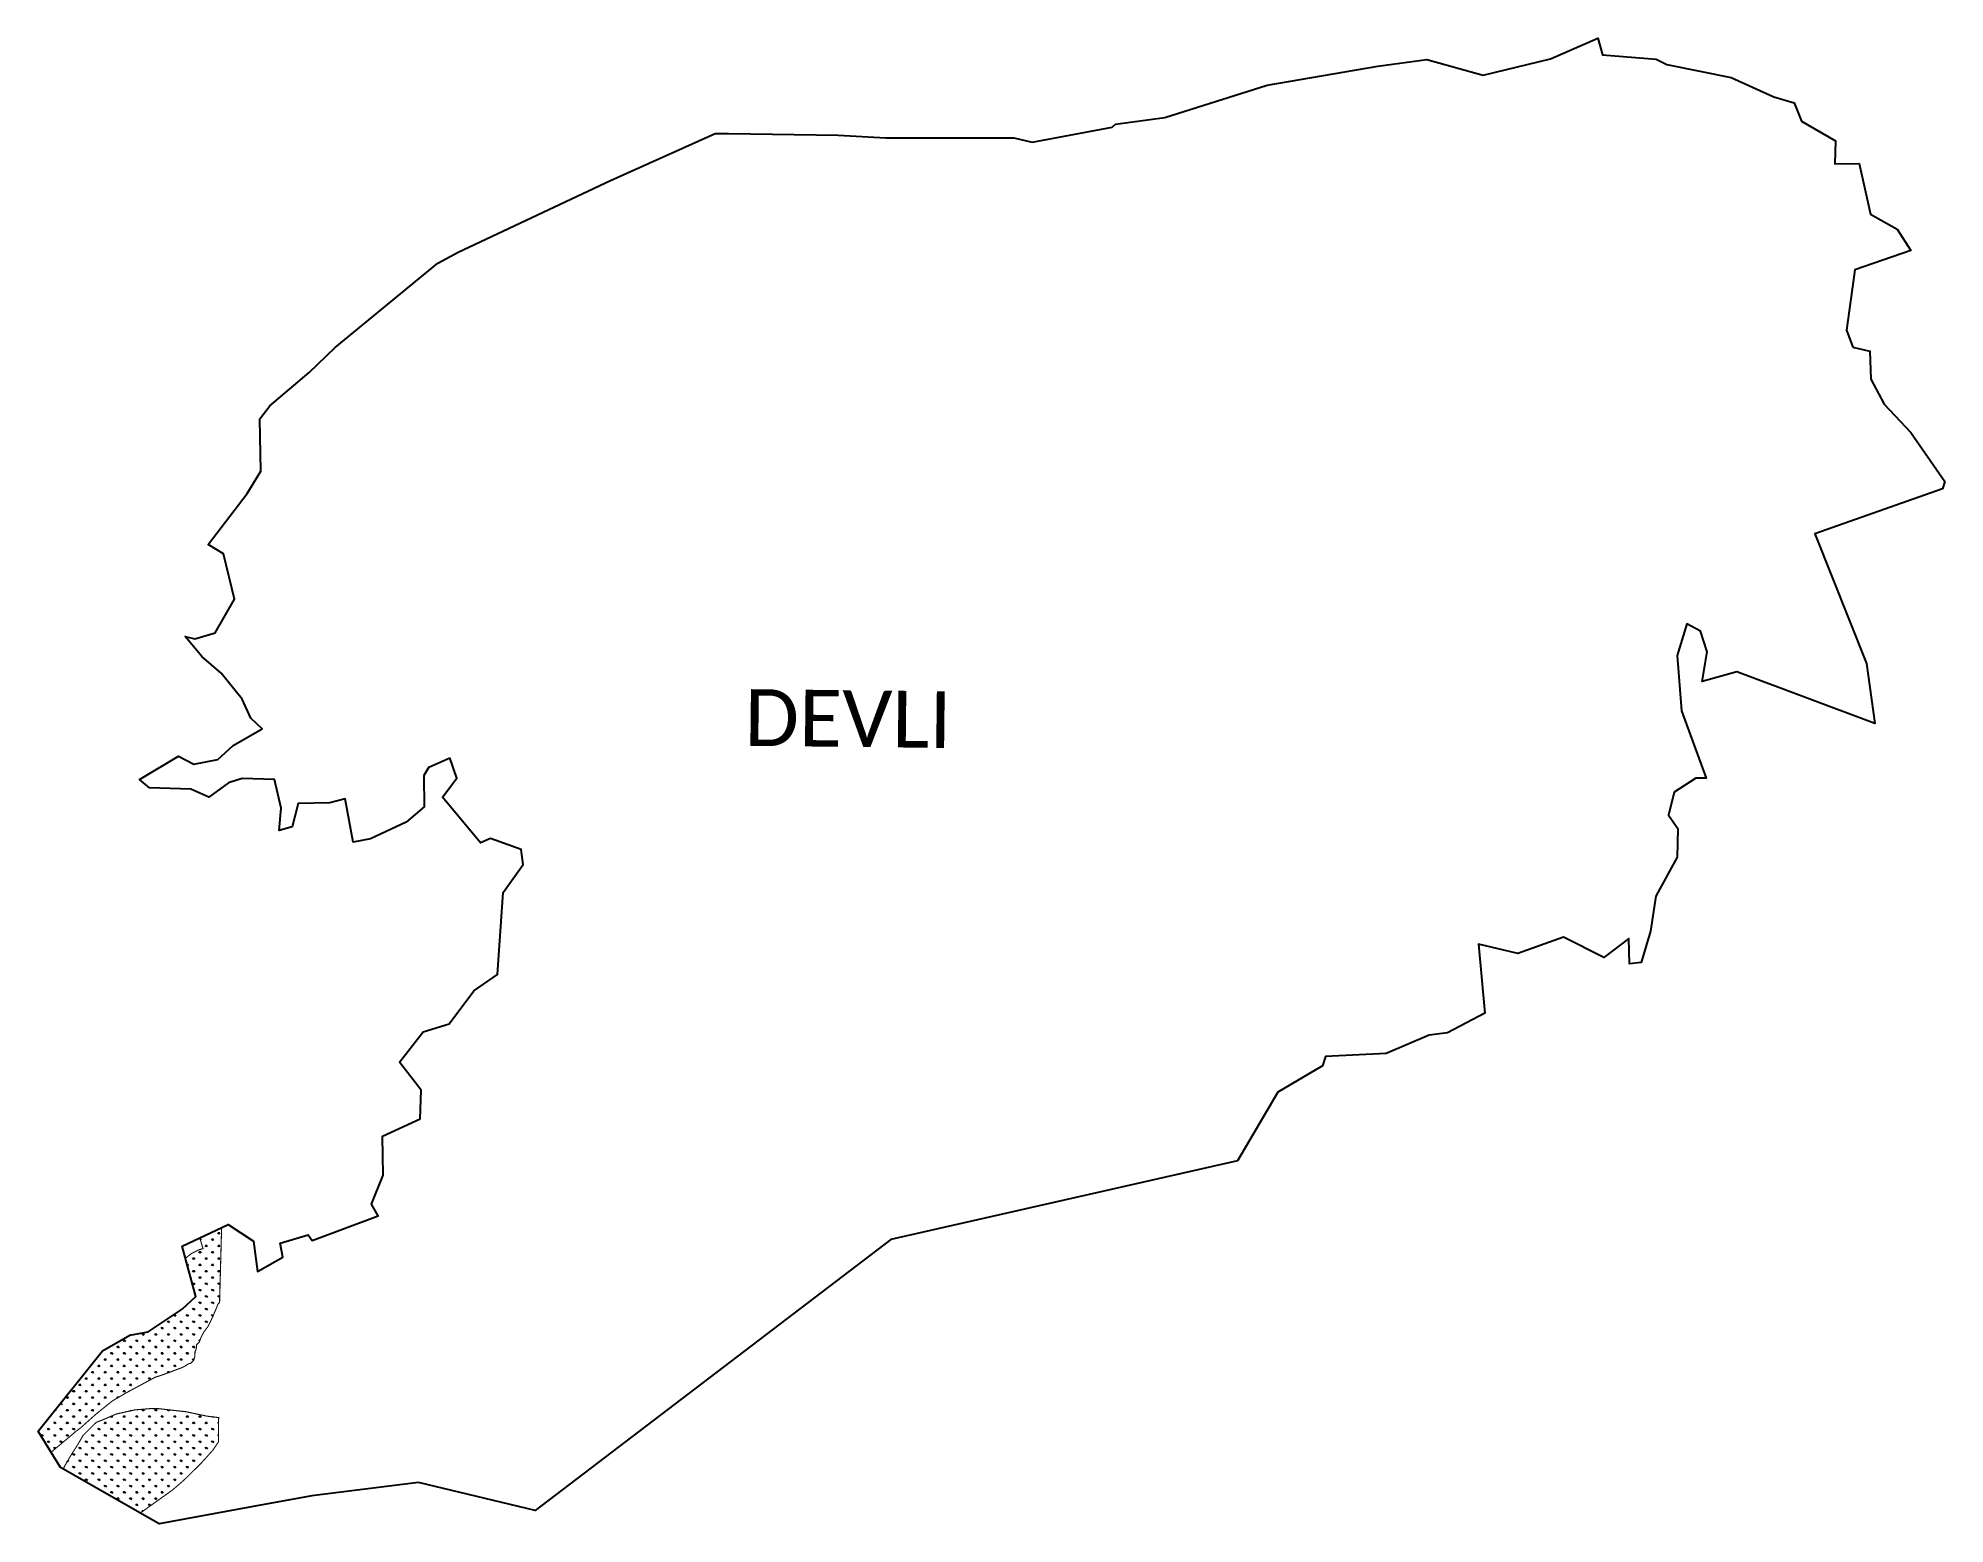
# Model space of a CAD drawing. Header units: metres. Extents: x 338975 to 344397, y 1770226 to 1774449.
import ezdxf

# ---------------------------------------------------------------- set-up
doc = ezdxf.new("R2010")
doc.units = ezdxf.units.M
for name, color, linetype in [('MANGROOVES', 112, 'Continuous'), ('village', 3, 'Continuous'), ('VILLAGE NAME', 250, 'Continuous')]:
    doc.layers.add(name, color=color, linetype=linetype)

msp = doc.modelspace()

# ---------------------------------------------------------------- linework, layer by layer
at = {"color": 3}
msp.add_lwpolyline([(340085.9, 1772376.6), (340145.4, 1772403.8)], dxfattribs=at)
at = {"layer": 'MANGROOVES', "linetype": 'Continuous'}
for p, q in [((339435.7, 1771035.4), (339435.7, 1771037)), ((339436.4, 1771033), (339439.1, 1771035.6)), ((339471.6, 1771032.2), (339468.3, 1771035.6)), ((339471.6, 1771032.2), (339471.6, 1771037)), ((339471.6, 1771032.2), (339475, 1771035.6)), ((339489.6, 1771050.2), (339486.2, 1771053.6)), ((339489.6, 1771050.2), (339489.6, 1771055)), ((339489.6, 1771050.2), (339493, 1771053.6)), ((339417.8, 1770978.3), (339414.4, 1770981.7)), ((339417.8, 1770978.3), (339417.8, 1770983.1)), ((339417.8, 1770978.3), (339421.1, 1770981.7)), ((339435.7, 1770996.3), (339432.4, 1770999.7)), ((339435.7, 1770996.3), (339435.7, 1771001.1)), ((339435.7, 1770996.3), (339439.1, 1770999.7)), ((339453.7, 1771014.3), (339450.3, 1771017.6)), ((339453.7, 1770978.3), (339450.3, 1770981.7)), ((339453.7, 1771014.3), (339453.7, 1771019)), ((339453.7, 1771014.3), (339457, 1771017.6)), ((339453.7, 1770978.3), (339453.7, 1770983.1)), ((339453.7, 1770978.3), (339457, 1770981.7)), ((339471.6, 1770996.3), (339468.3, 1770999.7)), ((339471.6, 1770996.3), (339471.6, 1771001.1)), ((339471.6, 1770996.3), (339475, 1770999.7)), ((339489.6, 1771014.3), (339486.2, 1771017.6)), ((339489.6, 1770978.3), (339486.2, 1770981.7)), ((339489.6, 1771014.3), (339489.6, 1771019)), ((339489.6, 1771014.3), (339493, 1771017.6)), ((339489.6, 1770978.3), (339489.6, 1770983.1)), ((339489.6, 1770978.3), (339493, 1770981.7)), ((339399.8, 1770960.4), (339399.4, 1770960.8)), ((339399.8, 1770960.4), (339399.8, 1770965.2)), ((339399.8, 1770960.4), (339403.2, 1770963.8)), ((339417.8, 1770942.4), (339414.4, 1770945.8)), ((339417.8, 1770942.4), (339417.8, 1770947.2)), ((339417.8, 1770942.4), (339421.1, 1770945.8)), ((339435.7, 1770960.4), (339432.4, 1770963.8)), ((339435.7, 1770924.5), (339432.4, 1770927.8)), ((339435.7, 1770960.4), (339435.7, 1770965.2)), ((339435.7, 1770960.4), (339439.1, 1770963.8)), ((339435.7, 1770924.5), (339435.7, 1770929.2)), ((339435.7, 1770924.5), (339439.1, 1770927.8)), ((339453.7, 1770942.4), (339450.3, 1770945.8)), ((339453.7, 1770942.4), (339453.7, 1770947.2)), ((339453.7, 1770942.4), (339457, 1770945.8)), ((339471.6, 1770960.4), (339468.3, 1770963.8)), ((339471.6, 1770924.5), (339468.3, 1770927.8)), ((339471.6, 1770960.4), (339471.6, 1770965.2)), ((339471.6, 1770960.4), (339475, 1770963.8)), ((339471.6, 1770924.5), (339471.6, 1770929.2)), ((339471.6, 1770924.5), (339475, 1770927.8)), ((339489.6, 1770942.4), (339486.2, 1770945.8)), ((339489.6, 1770942.4), (339489.6, 1770947.2)), ((339489.6, 1770942.4), (339493, 1770945.8)), ((339417.8, 1770906.5), (339414.4, 1770909.9)), ((339417.8, 1770906.5), (339417.8, 1770911.3)), ((339417.8, 1770906.5), (339421.1, 1770909.9)), ((339435.7, 1770888.5), (339432.4, 1770891.9)), ((339435.7, 1770888.5), (339435.7, 1770893.3)), ((339435.7, 1770888.5), (339439.1, 1770891.9)), ((339453.7, 1770906.5), (339450.3, 1770909.9)), ((339453.7, 1770870.6), (339450.3, 1770874)), ((339453.7, 1770906.5), (339453.7, 1770911.3)), ((339453.7, 1770906.5), (339457, 1770909.9)), ((339453.7, 1770870.6), (339453.7, 1770875.3)), ((339453.7, 1770870.6), (339457, 1770874)), ((339471.6, 1770888.5), (339468.3, 1770891.9)), ((339471.6, 1770888.5), (339471.6, 1770893.3)), ((339471.6, 1770888.5), (339475, 1770891.9)), ((339489.6, 1770906.5), (339486.2, 1770909.9)), ((339489.6, 1770870.6), (339486.2, 1770874)), ((339489.6, 1770906.5), (339489.6, 1770911.3)), ((339489.6, 1770906.5), (339492.4, 1770909.3)), ((339489.6, 1770870.6), (339489.6, 1770875.3)), ((339489.6, 1770870.6), (339491.4, 1770872.4)), ((339363.9, 1770816.7), (339360.5, 1770820.1)), ((339363.9, 1770816.7), (339363.9, 1770821.5)), ((339363.9, 1770816.7), (339367.2, 1770820.1)), ((339381.8, 1770834.7), (339381.5, 1770835)), ((339381.8, 1770834.7), (339383.4, 1770836.3)), ((339381.8, 1770834.7), (339381.8, 1770835.2)), ((339399.8, 1770816.7), (339396.4, 1770820.1)), ((339399.8, 1770816.7), (339399.8, 1770821.5)), ((339399.8, 1770816.7), (339403.2, 1770820.1)), ((339417.8, 1770834.7), (339414.4, 1770838)), ((339417.8, 1770834.7), (339417.8, 1770839.4)), ((339417.8, 1770834.7), (339421.1, 1770838)), ((339435.7, 1770852.6), (339432.4, 1770856)), ((339435.7, 1770816.7), (339432.4, 1770820.1)), ((339435.7, 1770852.6), (339435.7, 1770857.4)), ((339435.7, 1770852.6), (339439.1, 1770856)), ((339435.7, 1770816.7), (339435.7, 1770821.5)), ((339435.7, 1770816.7), (339439.1, 1770820.1)), ((339453.7, 1770834.7), (339450.3, 1770838)), ((339453.7, 1770834.7), (339453.7, 1770839.4)), ((339453.7, 1770834.7), (339457, 1770838)), ((339471.6, 1770852.6), (339468.3, 1770856)), ((339471.6, 1770816.7), (339468.3, 1770820.1)), ((339471.6, 1770852.6), (339471.6, 1770857.4)), ((339471.6, 1770852.6), (339475, 1770856)), ((339471.6, 1770816.7), (339471.6, 1770821.5)), ((339471.6, 1770816.7), (339472.5, 1770817.6)), ((339238.2, 1770762.8), (339238.1, 1770762.9)), ((339238.2, 1770762.8), (339238.2, 1770762.9)), ((339238.2, 1770762.8), (339238.2, 1770762.9)), ((339274.1, 1770762.8), (339270.7, 1770766.2)), ((339274.1, 1770762.8), (339274.1, 1770767.6)), ((339274.1, 1770762.8), (339277.4, 1770766.2)), ((339310, 1770762.8), (339306.6, 1770766.2)), ((339310, 1770762.8), (339310, 1770767.6)), ((339310, 1770762.8), (339313.4, 1770766.2)), ((339328, 1770780.8), (339324.6, 1770784.2)), ((339328, 1770780.8), (339328, 1770785.5)), ((339328, 1770780.8), (339331.3, 1770784.2)), ((339345.9, 1770798.7), (339342.6, 1770802.1)), ((339345.9, 1770762.8), (339342.6, 1770766.2)), ((339345.9, 1770798.7), (339345.9, 1770803.5)), ((339345.9, 1770798.7), (339349.3, 1770802.1)), ((339345.9, 1770762.8), (339345.9, 1770767.6)), ((339345.9, 1770762.8), (339349.3, 1770766.2)), ((339363.9, 1770780.8), (339360.5, 1770784.2)), ((339363.9, 1770780.8), (339363.9, 1770785.5)), ((339363.9, 1770780.8), (339367.2, 1770784.2)), ((339381.8, 1770798.7), (339378.5, 1770802.1)), ((339381.8, 1770762.8), (339378.5, 1770766.2)), ((339381.8, 1770798.7), (339381.8, 1770803.5)), ((339381.8, 1770798.7), (339385.2, 1770802.1)), ((339381.8, 1770762.8), (339381.8, 1770767.6)), ((339381.8, 1770762.8), (339385.2, 1770766.2)), ((339399.8, 1770780.8), (339396.4, 1770784.2)), ((339399.8, 1770780.8), (339399.8, 1770785.5)), ((339399.8, 1770780.8), (339403.2, 1770784.2)), ((339417.8, 1770798.7), (339414.4, 1770802.1)), ((339417.8, 1770762.8), (339414.4, 1770766.2)), ((339417.8, 1770798.7), (339417.8, 1770803.5)), ((339417.8, 1770798.7), (339421.1, 1770802.1)), ((339417.8, 1770762.8), (339417.8, 1770767.6)), ((339417.8, 1770762.8), (339421.1, 1770766.2)), ((339435.7, 1770780.8), (339432.4, 1770784.2)), ((339435.7, 1770780.8), (339435.7, 1770785.5)), ((339435.7, 1770780.8), (339439.1, 1770784.2)), ((339453.7, 1770798.7), (339450.3, 1770802.1)), ((339453.7, 1770798.7), (339453.7, 1770803.5)), ((339453.7, 1770798.7), (339457, 1770802.1)), ((339184.3, 1770708.9), (339180.9, 1770712.3)), ((339184.3, 1770708.9), (339184.3, 1770713.7)), ((339184.3, 1770708.9), (339187.6, 1770712.3)), ((339202.2, 1770726.9), (339198.9, 1770730.3)), ((339202.2, 1770726.9), (339202.2, 1770731.7)), ((339202.2, 1770726.9), (339205.6, 1770730.3)), ((339220.2, 1770744.9), (339216.8, 1770748.2)), ((339220.2, 1770708.9), (339216.8, 1770712.3)), ((339220.2, 1770744.9), (339220.2, 1770749.6)), ((339220.2, 1770744.9), (339223.6, 1770748.2)), ((339220.2, 1770708.9), (339220.2, 1770713.7)), ((339220.2, 1770708.9), (339223.6, 1770712.3)), ((339238.2, 1770726.9), (339234.8, 1770730.3)), ((339238.2, 1770726.9), (339238.2, 1770731.7)), ((339238.2, 1770726.9), (339241.5, 1770730.3)), ((339256.1, 1770744.9), (339252.7, 1770748.2)), ((339256.1, 1770708.9), (339252.7, 1770712.3)), ((339256.1, 1770744.9), (339256.1, 1770749.6)), ((339256.1, 1770744.9), (339259.5, 1770748.2)), ((339256.1, 1770708.9), (339256.1, 1770713.7)), ((339256.1, 1770708.9), (339259.5, 1770712.3)), ((339274.1, 1770726.9), (339270.7, 1770730.3)), ((339274.1, 1770726.9), (339274.1, 1770731.7)), ((339274.1, 1770726.9), (339277.4, 1770730.3)), ((339292, 1770744.9), (339288.7, 1770748.2)), ((339292, 1770708.9), (339288.7, 1770712.3)), ((339292, 1770744.9), (339292, 1770749.6)), ((339292, 1770744.9), (339295.4, 1770748.2)), ((339292, 1770708.9), (339292, 1770713.7)), ((339292, 1770708.9), (339295.4, 1770712.3)), ((339310, 1770726.9), (339306.6, 1770730.3)), ((339310, 1770726.9), (339310, 1770731.7)), ((339310, 1770726.9), (339313.4, 1770730.3)), ((339328, 1770744.9), (339324.6, 1770748.2)), ((339328, 1770708.9), (339324.6, 1770712.3)), ((339328, 1770744.9), (339328, 1770749.6)), ((339328, 1770744.9), (339331.3, 1770748.2)), ((339328, 1770708.9), (339328, 1770713.7)), ((339328, 1770708.9), (339331.3, 1770712.3)), ((339345.9, 1770726.9), (339342.6, 1770730.3)), ((339345.9, 1770726.9), (339345.9, 1770731.7)), ((339345.9, 1770726.9), (339349.3, 1770730.3)), ((339363.9, 1770744.9), (339360.5, 1770748.2)), ((339363.9, 1770708.9), (339360.5, 1770712.3)), ((339363.9, 1770744.9), (339363.9, 1770749.6)), ((339363.9, 1770744.9), (339367.2, 1770748.2)), ((339363.9, 1770708.9), (339363.9, 1770713.7)), ((339363.9, 1770708.9), (339367.2, 1770712.3)), ((339381.8, 1770726.9), (339378.5, 1770730.3)), ((339381.8, 1770726.9), (339381.8, 1770731.7)), ((339381.8, 1770726.9), (339385.2, 1770730.3)), ((339399.8, 1770744.9), (339396.4, 1770748.2)), ((339399.8, 1770708.9), (339396.4, 1770712.3)), ((339399.8, 1770744.9), (339399.8, 1770749.6)), ((339399.8, 1770744.9), (339403.2, 1770748.2)), ((339399.8, 1770708.9), (339399.8, 1770713.7)), ((339399.8, 1770708.9), (339403.2, 1770712.3)), ((339417.8, 1770726.9), (339414.4, 1770730.3)), ((339417.8, 1770726.9), (339417.8, 1770731.7)), ((339417.8, 1770726.9), (339421.1, 1770730.3)), ((339434.5, 1770746.1), (339432.4, 1770748.2)), ((339130.4, 1770655.1), (339127, 1770658.4)), ((339130.4, 1770655.1), (339130.4, 1770659.8)), ((339130.4, 1770655.1), (339133.8, 1770658.4)), ((339148.4, 1770673), (339145, 1770676.4)), ((339148.4, 1770673), (339148.4, 1770677.8)), ((339148.4, 1770673), (339151.7, 1770676.4)), ((339166.3, 1770691), (339162.9, 1770694.3)), ((339166.3, 1770655.1), (339162.9, 1770658.4)), ((339166.3, 1770691), (339166.3, 1770695.7)), ((339166.3, 1770691), (339169.7, 1770694.3)), ((339166.3, 1770655.1), (339166.3, 1770659.8)), ((339166.3, 1770655.1), (339169.7, 1770658.4)), ((339184.3, 1770673), (339180.9, 1770676.4)), ((339184.3, 1770673), (339184.3, 1770677.8)), ((339184.3, 1770673), (339187.6, 1770676.4)), ((339202.2, 1770691), (339198.9, 1770694.3)), ((339202.2, 1770655.1), (339198.9, 1770658.4)), ((339202.2, 1770691), (339202.2, 1770695.7)), ((339202.2, 1770691), (339205.6, 1770694.3)), ((339202.2, 1770655.1), (339202.2, 1770659.8)), ((339202.2, 1770655.1), (339205.6, 1770658.4)), ((339220.2, 1770673), (339216.8, 1770676.4)), ((339220.2, 1770673), (339220.2, 1770677.8)), ((339220.2, 1770673), (339223.6, 1770676.4)), ((339238.2, 1770691), (339234.8, 1770694.3)), ((339238.2, 1770655.1), (339234.8, 1770658.4)), ((339238.2, 1770691), (339238.2, 1770695.7)), ((339238.2, 1770691), (339241.5, 1770694.3)), ((339238.2, 1770655.1), (339238.2, 1770659.8)), ((339238.2, 1770655.1), (339241.5, 1770658.4)), ((339256.1, 1770673), (339252.7, 1770676.4)), ((339256.1, 1770673), (339256.1, 1770677.8)), ((339256.1, 1770673), (339259.5, 1770676.4)), ((339274.1, 1770691), (339270.7, 1770694.3)), ((339274.1, 1770655.1), (339270.7, 1770658.4)), ((339274.1, 1770691), (339274.1, 1770695.7)), ((339274.1, 1770691), (339277.4, 1770694.3)), ((339274.1, 1770655.1), (339274.1, 1770659.8)), ((339274.1, 1770655.1), (339277.4, 1770658.4)), ((339292, 1770673), (339288.7, 1770676.4)), ((339292, 1770673), (339292, 1770677.8)), ((339292, 1770673), (339295.4, 1770676.4)), ((339310, 1770691), (339306.6, 1770694.3)), ((339310, 1770655.1), (339306.6, 1770658.4)), ((339310, 1770691), (339310, 1770695.7)), ((339310, 1770691), (339313.4, 1770694.3)), ((339310, 1770655.1), (339310, 1770659.8)), ((339310, 1770655.1), (339313.4, 1770658.4)), ((339328, 1770673), (339324.6, 1770676.4)), ((339328, 1770673), (339328, 1770677.8)), ((339328, 1770673), (339331.3, 1770676.4)), ((339345.9, 1770691), (339342.6, 1770694.3)), ((339345.3, 1770655.7), (339342.6, 1770658.4)), ((339345.9, 1770691), (339345.9, 1770695.7)), ((339345.9, 1770691), (339349.3, 1770694.3)), ((339345.9, 1770656), (339345.9, 1770659.8)), ((339347.4, 1770656.5), (339349.3, 1770658.4)), ((339363.9, 1770673), (339360.5, 1770676.4)), ((339363.9, 1770673), (339363.9, 1770677.8)), ((339363.9, 1770673), (339367.2, 1770676.4)), ((339381.8, 1770691), (339378.5, 1770694.3)), ((339381.8, 1770691), (339381.8, 1770695.7)), ((339381.8, 1770691), (339385.2, 1770694.3)), ((339417.2, 1770691.6), (339414.4, 1770694.3)), ((339417.8, 1770693.2), (339417.8, 1770695.7)), ((339076.5, 1770601.2), (339073.1, 1770604.5)), ((339076.5, 1770601.2), (339076.5, 1770605.9)), ((339076.5, 1770601.2), (339079.9, 1770604.5)), ((339094.5, 1770619.1), (339091.1, 1770622.5)), ((339094.5, 1770619.1), (339094.5, 1770623.9)), ((339094.5, 1770619.1), (339097.8, 1770622.5)), ((339112.4, 1770637.1), (339109.1, 1770640.5)), ((339112.4, 1770601.2), (339109.1, 1770604.5)), ((339112.4, 1770637.1), (339112.4, 1770641.9)), ((339112.4, 1770637.1), (339115.8, 1770640.5)), ((339112.4, 1770601.2), (339112.4, 1770605.9)), ((339112.4, 1770601.2), (339115.8, 1770604.5)), ((339130.4, 1770619.1), (339127, 1770622.5)), ((339130.4, 1770619.1), (339130.4, 1770623.9)), ((339130.4, 1770619.1), (339133.8, 1770622.5)), ((339148.4, 1770637.1), (339145, 1770640.5)), ((339148.4, 1770601.2), (339145, 1770604.5)), ((339148.4, 1770637.1), (339148.4, 1770641.9)), ((339148.4, 1770637.1), (339151.7, 1770640.5)), ((339148.4, 1770601.2), (339148.4, 1770605.9)), ((339148.4, 1770601.2), (339151.7, 1770604.5)), ((339166.3, 1770619.1), (339162.9, 1770622.5)), ((339166.3, 1770619.1), (339166.3, 1770623.9)), ((339166.3, 1770619.1), (339169.7, 1770622.5)), ((339184.3, 1770637.1), (339180.9, 1770640.5)), ((339184.3, 1770601.2), (339180.9, 1770604.5)), ((339184.3, 1770637.1), (339184.3, 1770641.9)), ((339184.3, 1770637.1), (339187.6, 1770640.5)), ((339184.3, 1770601.2), (339184.3, 1770605.9)), ((339184.3, 1770601.2), (339187.6, 1770604.5)), ((339202.2, 1770619.1), (339198.9, 1770622.5)), ((339202.2, 1770619.1), (339202.2, 1770623.9)), ((339202.2, 1770619.1), (339205.6, 1770622.5)), ((339220.2, 1770637.1), (339216.8, 1770640.5)), ((339220.2, 1770601.2), (339216.8, 1770604.5)), ((339220.2, 1770637.1), (339220.2, 1770641.9)), ((339220.2, 1770637.1), (339223.6, 1770640.5)), ((339220.2, 1770601.2), (339220.2, 1770605.9)), ((339220.2, 1770601.2), (339223.6, 1770604.5)), ((339238.2, 1770619.1), (339234.8, 1770622.5)), ((339238.2, 1770619.1), (339238.2, 1770623.9)), ((339238.2, 1770619.1), (339241.5, 1770622.5)), ((339256.1, 1770637.1), (339252.7, 1770640.5)), ((339256.1, 1770637.1), (339256.1, 1770641.9)), ((339256.1, 1770637.1), (339259.5, 1770640.5)), ((339292, 1770637.1), (339288.7, 1770640.5)), ((339292, 1770637.1), (339292, 1770641.9)), ((339292, 1770637.1), (339295.4, 1770640.5)), ((339022.6, 1770547.3), (339021.9, 1770548.1)), ((339022.6, 1770547.3), (339026, 1770550.7)), ((339022.6, 1770547.3), (339022.6, 1770549)), ((339040.6, 1770565.3), (339037.8, 1770568)), ((339040.6, 1770565.3), (339040.6, 1770570)), ((339040.6, 1770565.3), (339044, 1770568.6)), ((339058.6, 1770583.2), (339055.2, 1770586.6)), ((339058.6, 1770547.3), (339055.2, 1770550.7)), ((339058.6, 1770583.2), (339058.6, 1770588)), ((339058.6, 1770583.2), (339061.9, 1770586.6)), ((339058.6, 1770547.3), (339058.6, 1770552.1)), ((339058.6, 1770547.3), (339061.9, 1770550.7)), ((339076.5, 1770565.3), (339073.1, 1770568.6)), ((339076.5, 1770565.3), (339076.5, 1770570)), ((339076.5, 1770565.3), (339079.9, 1770568.6)), ((339094.5, 1770583.2), (339091.1, 1770586.6)), ((339094.5, 1770547.3), (339091.1, 1770550.7)), ((339094.5, 1770583.2), (339094.5, 1770588)), ((339094.5, 1770583.2), (339097.8, 1770586.6)), ((339094.5, 1770547.3), (339094.5, 1770552.1)), ((339094.5, 1770547.3), (339097.8, 1770550.7)), ((339112.4, 1770565.3), (339109.1, 1770568.6)), ((339112.4, 1770565.3), (339112.4, 1770570)), ((339112.4, 1770565.3), (339115.8, 1770568.6)), ((339130.4, 1770583.2), (339127, 1770586.6)), ((339130.4, 1770547.3), (339127, 1770550.7)), ((339130.4, 1770583.2), (339130.4, 1770588)), ((339130.4, 1770583.2), (339133.8, 1770586.6)), ((339130.4, 1770547.3), (339130.4, 1770552.1)), ((339130.4, 1770547.3), (339133.8, 1770550.7)), ((339148.4, 1770565.3), (339145, 1770568.6)), ((339148.4, 1770565.3), (339148.4, 1770570)), ((339148.4, 1770565.3), (339151.7, 1770568.6)), ((339166.3, 1770583.2), (339162.9, 1770586.6)), ((339166.3, 1770583.2), (339166.3, 1770588)), ((339166.3, 1770583.2), (339169.7, 1770586.6)), ((339201.2, 1770584.3), (339198.9, 1770586.6)), ((339202.2, 1770584.9), (339202.2, 1770588)), ((339238.2, 1770547.3), (339238, 1770547.4)), ((339238.2, 1770547.3), (339238.3, 1770547.5)), ((339238.2, 1770547.3), (339238.2, 1770547.4)), ((339274.1, 1770547.3), (339270.7, 1770550.7)), ((339274.1, 1770547.3), (339274.1, 1770552)), ((339274.1, 1770547.3), (339277.4, 1770550.7)), ((339310, 1770547.3), (339306.6, 1770550.7)), ((339310, 1770547.3), (339310, 1770552.1)), ((339310, 1770547.3), (339313.4, 1770550.7)), ((339345.9, 1770547.3), (339342.6, 1770550.7)), ((339345.9, 1770547.3), (339345.9, 1770550.4)), ((339345.9, 1770547.3), (339348.7, 1770550.1)), ((339004.7, 1770493.4), (339001.3, 1770496.8)), ((339004.7, 1770493.4), (339004.7, 1770498.2)), ((339004.7, 1770493.4), (339008, 1770496.8)), ((339022.6, 1770511.4), (339019.3, 1770514.7)), ((339022.6, 1770511.4), (339022.6, 1770516.1)), ((339022.6, 1770511.4), (339026, 1770514.7)), ((339040.6, 1770529.3), (339037.2, 1770532.7)), ((339040.6, 1770493.4), (339037.2, 1770496.8)), ((339040.6, 1770529.3), (339040.6, 1770534.1)), ((339040.6, 1770529.3), (339044, 1770532.7)), ((339040.6, 1770493.4), (339040.6, 1770498.2)), ((339040.6, 1770493.4), (339044, 1770496.8)), ((339058.6, 1770511.4), (339055.2, 1770514.7)), ((339058.6, 1770511.4), (339058.6, 1770516.1)), ((339058.6, 1770511.4), (339061.9, 1770514.7)), ((339076.5, 1770529.3), (339073.1, 1770532.7)), ((339076.5, 1770493.4), (339073.1, 1770496.8)), ((339076.5, 1770529.3), (339076.5, 1770534.1)), ((339076.5, 1770529.3), (339079.9, 1770532.7)), ((339076.5, 1770493.4), (339076.5, 1770498.2)), ((339076.5, 1770493.4), (339079.9, 1770496.8)), ((339094.5, 1770511.4), (339091.1, 1770514.7)), ((339094.5, 1770511.4), (339094.5, 1770516.1)), ((339094.5, 1770511.4), (339097.8, 1770514.7)), ((339112.4, 1770529.3), (339109.1, 1770532.7)), ((339112.4, 1770529.3), (339112.4, 1770534.1)), ((339112.4, 1770529.3), (339115.8, 1770532.7)), ((339148.4, 1770493.4), (339145, 1770496.8)), ((339148.4, 1770493.4), (339148.4, 1770498.2)), ((339148.4, 1770493.4), (339151.7, 1770496.8)), ((339166.3, 1770511.4), (339162.9, 1770514.7)), ((339166.3, 1770511.4), (339166.3, 1770516.1)), ((339166.3, 1770511.4), (339169.7, 1770514.7)), ((339184.3, 1770493.4), (339180.9, 1770496.8)), ((339184.3, 1770529.3), (339181.9, 1770531.7)), ((339184.3, 1770529.3), (339184.3, 1770532.8)), ((339184.3, 1770529.3), (339187.6, 1770532.7)), ((339184.3, 1770493.4), (339184.3, 1770498.2)), ((339184.3, 1770493.4), (339187.6, 1770496.8)), ((339202.2, 1770511.4), (339198.9, 1770514.7)), ((339202.2, 1770511.4), (339202.2, 1770516.1)), ((339202.2, 1770511.4), (339205.6, 1770514.7)), ((339220.2, 1770529.3), (339216.8, 1770532.7)), ((339220.2, 1770493.4), (339216.8, 1770496.8)), ((339220.2, 1770529.3), (339220.2, 1770534.1)), ((339220.2, 1770529.3), (339223.6, 1770532.7)), ((339220.2, 1770493.4), (339220.2, 1770498.2)), ((339220.2, 1770493.4), (339223.6, 1770496.8)), ((339238.2, 1770511.4), (339234.8, 1770514.7)), ((339238.2, 1770511.4), (339238.2, 1770516.1)), ((339238.2, 1770511.4), (339241.5, 1770514.7)), ((339256.1, 1770529.3), (339252.7, 1770532.7)), ((339256.1, 1770493.4), (339252.7, 1770496.8)), ((339256.1, 1770529.3), (339256.1, 1770534.1)), ((339256.1, 1770529.3), (339259.5, 1770532.7)), ((339256.1, 1770493.4), (339256.1, 1770498.2)), ((339256.1, 1770493.4), (339259.5, 1770496.8)), ((339274.1, 1770511.4), (339270.7, 1770514.7)), ((339274.1, 1770511.4), (339274.1, 1770516.1)), ((339274.1, 1770511.4), (339277.4, 1770514.7)), ((339292, 1770529.3), (339288.7, 1770532.7)), ((339292, 1770493.4), (339288.7, 1770496.8)), ((339292, 1770529.3), (339292, 1770534.1)), ((339292, 1770529.3), (339295.4, 1770532.7)), ((339292, 1770493.4), (339292, 1770498.2)), ((339292, 1770493.4), (339295.4, 1770496.8)), ((339310, 1770511.4), (339306.6, 1770514.7)), ((339310, 1770511.4), (339310, 1770516.1)), ((339310, 1770511.4), (339313.4, 1770514.7)), ((339328, 1770529.3), (339324.6, 1770532.7)), ((339328, 1770493.4), (339324.6, 1770496.8)), ((339328, 1770529.3), (339328, 1770534.1)), ((339328, 1770529.3), (339331.3, 1770532.7)), ((339328, 1770493.4), (339328, 1770498.2)), ((339328, 1770493.4), (339331.3, 1770496.8)), ((339345.9, 1770511.4), (339342.6, 1770514.7)), ((339345.9, 1770511.4), (339345.9, 1770516.1)), ((339345.9, 1770511.4), (339349.3, 1770514.7)), ((339363.9, 1770529.3), (339360.5, 1770532.7)), ((339363.9, 1770493.4), (339360.5, 1770496.8)), ((339363.9, 1770529.3), (339363.9, 1770534.1)), ((339363.9, 1770529.3), (339367.2, 1770532.7)), ((339363.9, 1770493.4), (339363.9, 1770498.2)), ((339363.9, 1770493.4), (339367.2, 1770496.8)), ((339381.8, 1770511.4), (339378.5, 1770514.7)), ((339381.8, 1770511.4), (339381.8, 1770516.1)), ((339381.8, 1770511.4), (339385.2, 1770514.7)), ((339399.8, 1770529.3), (339396.4, 1770532.7)), ((339399.8, 1770493.4), (339396.4, 1770496.8)), ((339399.8, 1770529.3), (339399.8, 1770534.1)), ((339399.8, 1770529.3), (339403.2, 1770532.7)), ((339399.8, 1770493.4), (339399.8, 1770498.2)), ((339399.8, 1770493.4), (339403.2, 1770496.8)), ((339417.8, 1770511.4), (339414.4, 1770514.7)), ((339417.8, 1770511.4), (339417.8, 1770516.1)), ((339417.8, 1770511.4), (339421.1, 1770514.7)), ((339435.7, 1770529.3), (339432.4, 1770532.7)), ((339435.7, 1770493.4), (339432.4, 1770496.8)), ((339435.7, 1770529.3), (339435.7, 1770534.1)), ((339435.7, 1770529.3), (339439.1, 1770532.7)), ((339435.7, 1770493.4), (339435.7, 1770498.2)), ((339435.7, 1770493.4), (339439.1, 1770496.8)), ((339453.7, 1770511.4), (339450.3, 1770514.7)), ((339453.7, 1770511.4), (339453.7, 1770516.1)), ((339453.7, 1770511.4), (339457, 1770514.7)), ((339471.6, 1770493.4), (339468.3, 1770496.8)), ((339471.6, 1770529.3), (339470.6, 1770530.4)), ((339471.6, 1770529.3), (339471.6, 1770530.2)), ((339471.6, 1770529.3), (339472.5, 1770530.1)), ((339471.6, 1770493.4), (339471.6, 1770498.2)), ((339471.6, 1770493.4), (339475, 1770496.8)), ((339488.2, 1770512.8), (339486.2, 1770514.7)), ((338986.7, 1770475.5), (338983.3, 1770478.8)), ((338986.7, 1770475.5), (338986.7, 1770480.2)), ((338986.7, 1770475.5), (338990.1, 1770478.8)), ((339004.7, 1770457.5), (339001.3, 1770460.9)), ((339004.7, 1770457.5), (339004.7, 1770462.3)), ((339004.7, 1770457.5), (339008, 1770460.9)), ((339022.6, 1770475.5), (339019.3, 1770478.8)), ((339022.6, 1770439.5), (339019.3, 1770442.9)), ((339022.6, 1770475.5), (339022.6, 1770480.2)), ((339022.6, 1770475.5), (339026, 1770478.8)), ((339022.6, 1770439.5), (339022.6, 1770444.3)), ((339022.6, 1770439.5), (339026, 1770442.9)), ((339040.6, 1770457.5), (339037.2, 1770460.9)), ((339040.6, 1770457.5), (339040.6, 1770462.3)), ((339040.6, 1770457.5), (339044, 1770460.9)), ((339058.6, 1770475.5), (339055.2, 1770478.8)), ((339058.6, 1770475.5), (339058.6, 1770480.2)), ((339058.6, 1770475.5), (339061.9, 1770478.8)), ((339094.5, 1770439.5), (339091.1, 1770442.9)), ((339094.5, 1770439.5), (339094.5, 1770444.3)), ((339094.5, 1770439.5), (339097.8, 1770442.9)), ((339112.4, 1770457.5), (339109.1, 1770460.9)), ((339112.4, 1770457.5), (339112.4, 1770462.3)), ((339112.4, 1770457.5), (339115.8, 1770460.9)), ((339130.4, 1770475.5), (339127, 1770478.8)), ((339130.4, 1770439.5), (339127, 1770442.9)), ((339130.4, 1770475.5), (339130.4, 1770480.2)), ((339130.4, 1770475.5), (339133.8, 1770478.8)), ((339130.4, 1770439.5), (339130.4, 1770444.3)), ((339130.4, 1770439.5), (339133.8, 1770442.9)), ((339148.4, 1770457.5), (339145, 1770460.9)), ((339148.4, 1770457.5), (339148.4, 1770462.3)), ((339148.4, 1770457.5), (339151.7, 1770460.9)), ((339166.3, 1770475.5), (339162.9, 1770478.8)), ((339166.3, 1770439.5), (339162.9, 1770442.9)), ((339166.3, 1770475.5), (339166.3, 1770480.2)), ((339166.3, 1770475.5), (339169.7, 1770478.8)), ((339166.3, 1770439.5), (339166.3, 1770444.3)), ((339166.3, 1770439.5), (339169.7, 1770442.9)), ((339184.3, 1770457.5), (339180.9, 1770460.9)), ((339184.3, 1770457.5), (339184.3, 1770462.3)), ((339184.3, 1770457.5), (339187.6, 1770460.9)), ((339202.2, 1770475.5), (339198.9, 1770478.8)), ((339202.2, 1770439.5), (339198.9, 1770442.9)), ((339202.2, 1770475.5), (339202.2, 1770480.2)), ((339202.2, 1770475.5), (339205.6, 1770478.8)), ((339202.2, 1770439.5), (339202.2, 1770444.3)), ((339202.2, 1770439.5), (339205.6, 1770442.9)), ((339220.2, 1770457.5), (339216.8, 1770460.9)), ((339220.2, 1770457.5), (339220.2, 1770462.3)), ((339220.2, 1770457.5), (339223.6, 1770460.9)), ((339238.2, 1770475.5), (339234.8, 1770478.8)), ((339238.2, 1770439.5), (339234.8, 1770442.9)), ((339238.2, 1770475.5), (339238.2, 1770480.2)), ((339238.2, 1770475.5), (339241.5, 1770478.8)), ((339238.2, 1770439.5), (339238.2, 1770444.3)), ((339238.2, 1770439.5), (339241.5, 1770442.9)), ((339256.1, 1770457.5), (339252.7, 1770460.9)), ((339256.1, 1770457.5), (339256.1, 1770462.3)), ((339256.1, 1770457.5), (339259.5, 1770460.9)), ((339274.1, 1770475.5), (339270.7, 1770478.8)), ((339274.1, 1770439.5), (339270.7, 1770442.9)), ((339274.1, 1770475.5), (339274.1, 1770480.2)), ((339274.1, 1770475.5), (339277.4, 1770478.8)), ((339274.1, 1770439.5), (339274.1, 1770444.3)), ((339274.1, 1770439.5), (339277.4, 1770442.9)), ((339292, 1770457.5), (339288.7, 1770460.9)), ((339292, 1770457.5), (339292, 1770462.3)), ((339292, 1770457.5), (339295.4, 1770460.9)), ((339310, 1770475.5), (339306.6, 1770478.8)), ((339310, 1770439.5), (339306.6, 1770442.9)), ((339310, 1770475.5), (339310, 1770480.2)), ((339310, 1770475.5), (339313.4, 1770478.8)), ((339310, 1770439.5), (339310, 1770444.3)), ((339310, 1770439.5), (339313.4, 1770442.9)), ((339328, 1770457.5), (339324.6, 1770460.9)), ((339328, 1770457.5), (339328, 1770462.3)), ((339328, 1770457.5), (339331.3, 1770460.9)), ((339345.9, 1770475.5), (339342.6, 1770478.8)), ((339345.9, 1770439.5), (339342.6, 1770442.9)), ((339345.9, 1770475.5), (339345.9, 1770480.2)), ((339345.9, 1770475.5), (339349.3, 1770478.8)), ((339345.9, 1770439.5), (339345.9, 1770444.3)), ((339345.9, 1770439.5), (339349.3, 1770442.9)), ((339363.9, 1770457.5), (339360.5, 1770460.9)), ((339363.9, 1770457.5), (339363.9, 1770462.3)), ((339363.9, 1770457.5), (339367.2, 1770460.9)), ((339381.8, 1770475.5), (339378.5, 1770478.8)), ((339381.8, 1770439.5), (339378.5, 1770442.9)), ((339381.8, 1770475.5), (339381.8, 1770480.2)), ((339381.8, 1770475.5), (339385.2, 1770478.8)), ((339381.8, 1770439.5), (339381.8, 1770444.3)), ((339381.8, 1770439.5), (339385.2, 1770442.9)), ((339399.8, 1770457.5), (339396.4, 1770460.9)), ((339399.8, 1770457.5), (339399.8, 1770462.3)), ((339399.8, 1770457.5), (339403.2, 1770460.9)), ((339417.8, 1770475.5), (339414.4, 1770478.8)), ((339417.8, 1770439.5), (339414.4, 1770442.9)), ((339417.8, 1770475.5), (339417.8, 1770480.2)), ((339417.8, 1770475.5), (339421.1, 1770478.8)), ((339417.8, 1770439.5), (339417.8, 1770444.3)), ((339417.8, 1770439.5), (339421.1, 1770442.9)), ((339435.7, 1770457.5), (339432.4, 1770460.9)), ((339435.7, 1770457.5), (339435.7, 1770462.3)), ((339435.7, 1770457.5), (339439.1, 1770460.9)), ((339453.7, 1770475.5), (339450.3, 1770478.8)), ((339453.7, 1770439.5), (339450.3, 1770442.9)), ((339453.7, 1770475.5), (339453.7, 1770480.2)), ((339453.7, 1770475.5), (339457, 1770478.8)), ((339453.7, 1770439.5), (339453.7, 1770444.3)), ((339453.7, 1770439.5), (339457, 1770442.9)), ((339471.6, 1770457.5), (339468.3, 1770460.9)), ((339471.6, 1770457.5), (339471.6, 1770462.3)), ((339471.6, 1770457.5), (339475, 1770460.9)), ((339487.9, 1770477.2), (339486.2, 1770478.8)), ((339058.6, 1770403.6), (339058.3, 1770403.9)), ((339058.6, 1770403.6), (339061.9, 1770407)), ((339058.6, 1770403.6), (339058.6, 1770404.3)), ((339076.5, 1770421.6), (339073.1, 1770424.9)), ((339076.5, 1770385.7), (339073.1, 1770389)), ((339076.5, 1770421.6), (339076.5, 1770426.3)), ((339076.5, 1770421.6), (339079.9, 1770424.9)), ((339076.5, 1770385.7), (339076.5, 1770390.4)), ((339076.5, 1770385.7), (339079.9, 1770389)), ((339094.5, 1770403.6), (339091.1, 1770407)), ((339094.5, 1770403.6), (339094.5, 1770408.4)), ((339094.5, 1770403.6), (339097.8, 1770407)), ((339112.4, 1770421.6), (339109.1, 1770424.9)), ((339112.4, 1770385.7), (339109.1, 1770389)), ((339112.4, 1770421.6), (339112.4, 1770426.3)), ((339112.4, 1770421.6), (339115.8, 1770424.9)), ((339112.4, 1770385.7), (339112.4, 1770390.4)), ((339112.4, 1770385.7), (339115.8, 1770389)), ((339130.4, 1770403.6), (339127, 1770407)), ((339130.4, 1770403.6), (339130.4, 1770408.4)), ((339130.4, 1770403.6), (339133.8, 1770407)), ((339148.4, 1770421.6), (339145, 1770424.9)), ((339148.4, 1770385.7), (339145, 1770389)), ((339148.4, 1770421.6), (339148.4, 1770426.3)), ((339148.4, 1770421.6), (339151.7, 1770424.9)), ((339148.4, 1770385.7), (339148.4, 1770390.4)), ((339148.4, 1770385.7), (339151.7, 1770389)), ((339166.3, 1770403.6), (339162.9, 1770407)), ((339166.3, 1770403.6), (339166.3, 1770408.4)), ((339166.3, 1770403.6), (339169.7, 1770407)), ((339184.3, 1770421.6), (339180.9, 1770424.9)), ((339184.3, 1770385.7), (339180.9, 1770389)), ((339184.3, 1770421.6), (339184.3, 1770426.3)), ((339184.3, 1770421.6), (339187.6, 1770424.9)), ((339184.3, 1770385.7), (339184.3, 1770390.4)), ((339184.3, 1770385.7), (339187.6, 1770389)), ((339202.2, 1770403.6), (339198.9, 1770407)), ((339202.2, 1770403.6), (339202.2, 1770408.4)), ((339202.2, 1770403.6), (339205.6, 1770407)), ((339220.2, 1770421.6), (339216.8, 1770424.9)), ((339220.2, 1770385.7), (339216.8, 1770389)), ((339220.2, 1770421.6), (339220.2, 1770426.3)), ((339220.2, 1770421.6), (339223.6, 1770424.9)), ((339220.2, 1770385.7), (339220.2, 1770390.4)), ((339220.2, 1770385.7), (339223.6, 1770389)), ((339238.2, 1770403.6), (339234.8, 1770407)), ((339238.2, 1770403.6), (339238.2, 1770408.4)), ((339238.2, 1770403.6), (339241.5, 1770407)), ((339256.1, 1770421.6), (339252.7, 1770424.9)), ((339256.1, 1770385.7), (339252.7, 1770389)), ((339256.1, 1770421.6), (339256.1, 1770426.3)), ((339256.1, 1770421.6), (339259.5, 1770424.9)), ((339256.1, 1770385.7), (339256.1, 1770390.4)), ((339256.1, 1770385.7), (339259.5, 1770389)), ((339274.1, 1770403.6), (339270.7, 1770407)), ((339274.1, 1770403.6), (339274.1, 1770408.4)), ((339274.1, 1770403.6), (339277.4, 1770407)), ((339292, 1770421.6), (339288.7, 1770424.9)), ((339292, 1770385.7), (339288.7, 1770389)), ((339292, 1770421.6), (339292, 1770426.3)), ((339292, 1770421.6), (339295.4, 1770424.9)), ((339292, 1770385.7), (339292, 1770390.4)), ((339292, 1770385.7), (339295.4, 1770389)), ((339310, 1770403.6), (339306.6, 1770407)), ((339310, 1770403.6), (339310, 1770408.4)), ((339310, 1770403.6), (339313.4, 1770407)), ((339328, 1770421.6), (339324.6, 1770424.9)), ((339328, 1770385.7), (339324.6, 1770389)), ((339328, 1770421.6), (339328, 1770426.3)), ((339328, 1770421.6), (339331.3, 1770424.9)), ((339328, 1770385.7), (339328, 1770390.4)), ((339328, 1770385.7), (339331.3, 1770389)), ((339345.9, 1770403.6), (339342.6, 1770407)), ((339345.9, 1770403.6), (339345.9, 1770408.4)), ((339345.9, 1770403.6), (339349.3, 1770407)), ((339363.9, 1770421.6), (339360.5, 1770424.9)), ((339363.9, 1770385.7), (339360.5, 1770389)), ((339363.9, 1770421.6), (339363.9, 1770426.3)), ((339363.9, 1770421.6), (339367.2, 1770424.9)), ((339363.9, 1770385.7), (339363.9, 1770390.4)), ((339363.9, 1770385.7), (339367.2, 1770389)), ((339381.8, 1770403.6), (339378.5, 1770407)), ((339381.8, 1770403.6), (339381.8, 1770408.4)), ((339381.8, 1770403.6), (339385.2, 1770407)), ((339399.8, 1770421.6), (339396.4, 1770424.9)), ((339399.8, 1770385.7), (339396.4, 1770389)), ((339399.8, 1770421.6), (339399.8, 1770426.3)), ((339399.8, 1770421.6), (339403.2, 1770424.9)), ((339399.8, 1770385.7), (339399.8, 1770390.4)), ((339399.8, 1770385.7), (339403.2, 1770389)), ((339417.8, 1770403.6), (339414.4, 1770407)), ((339417.8, 1770403.6), (339417.8, 1770408.4)), ((339417.8, 1770403.6), (339421.1, 1770407)), ((339435.7, 1770421.6), (339432.4, 1770424.9)), ((339435.7, 1770421.6), (339435.7, 1770426.3)), ((339435.7, 1770421.6), (339439.1, 1770424.9)), ((339094.5, 1770367.7), (339091.1, 1770371.1)), ((339094.5, 1770367.7), (339094.5, 1770372.5)), ((339094.5, 1770367.7), (339097.8, 1770371.1)), ((339112.4, 1770349.7), (339109.1, 1770353.1)), ((339112.4, 1770349.7), (339112.4, 1770354.5)), ((339112.4, 1770349.7), (339115.8, 1770353.1)), ((339130.4, 1770367.7), (339127, 1770371.1)), ((339130.4, 1770367.7), (339130.4, 1770372.5)), ((339130.4, 1770367.7), (339133.8, 1770371.1)), ((339130.4, 1770334.2), (339130.4, 1770336.5)), ((339132, 1770333.3), (339133.8, 1770335.1)), ((339148.4, 1770349.7), (339145, 1770353.1)), ((339148.4, 1770349.7), (339148.4, 1770354.5)), ((339148.4, 1770349.7), (339151.7, 1770353.1)), ((339166.3, 1770367.7), (339162.9, 1770371.1)), ((339166.3, 1770331.8), (339162.9, 1770335.1)), ((339166.3, 1770367.7), (339166.3, 1770372.5)), ((339166.3, 1770367.7), (339169.7, 1770371.1)), ((339166.3, 1770331.8), (339166.3, 1770336.5)), ((339166.3, 1770331.8), (339169.7, 1770335.1)), ((339184.3, 1770349.7), (339180.9, 1770353.1)), ((339184.3, 1770349.7), (339184.3, 1770354.5)), ((339184.3, 1770349.7), (339187.6, 1770353.1)), ((339202.2, 1770367.7), (339198.9, 1770371.1)), ((339202.2, 1770331.8), (339198.9, 1770335.1)), ((339202.2, 1770367.7), (339202.2, 1770372.5)), ((339202.2, 1770367.7), (339205.6, 1770371.1)), ((339202.2, 1770331.8), (339202.2, 1770336.5)), ((339202.2, 1770331.8), (339205.6, 1770335.1)), ((339220.2, 1770349.7), (339216.8, 1770353.1)), ((339220.2, 1770349.7), (339220.2, 1770354.5)), ((339220.2, 1770349.7), (339223.6, 1770353.1)), ((339238.2, 1770367.7), (339234.8, 1770371.1)), ((339238.2, 1770331.8), (339234.8, 1770335.1)), ((339238.2, 1770367.7), (339238.2, 1770372.5)), ((339238.2, 1770367.7), (339241.5, 1770371.1)), ((339238.2, 1770331.8), (339238.2, 1770336.5)), ((339238.2, 1770331.8), (339241.5, 1770335.1)), ((339256.1, 1770349.7), (339252.7, 1770353.1)), ((339256.1, 1770349.7), (339256.1, 1770354.5)), ((339256.1, 1770349.7), (339259.5, 1770353.1)), ((339274.1, 1770367.7), (339270.7, 1770371.1)), ((339274.1, 1770331.8), (339270.7, 1770335.1)), ((339274.1, 1770367.7), (339274.1, 1770372.5)), ((339274.1, 1770367.7), (339277.4, 1770371.1)), ((339274.1, 1770331.8), (339274.1, 1770336.5)), ((339274.1, 1770331.8), (339277.4, 1770335.1)), ((339292, 1770349.7), (339288.7, 1770353.1)), ((339292, 1770349.7), (339292, 1770354.5)), ((339292, 1770349.7), (339295.4, 1770353.1)), ((339310, 1770367.7), (339306.6, 1770371.1)), ((339310, 1770331.8), (339306.6, 1770335.1)), ((339310, 1770367.7), (339310, 1770372.5)), ((339310, 1770367.7), (339313.4, 1770371.1)), ((339310, 1770331.8), (339310, 1770336.5)), ((339310, 1770331.8), (339313.4, 1770335.1)), ((339328, 1770349.7), (339324.6, 1770353.1)), ((339328, 1770349.7), (339328, 1770354.5)), ((339328, 1770349.7), (339331.3, 1770353.1)), ((339345.9, 1770367.7), (339342.6, 1770371.1)), ((339345.9, 1770331.8), (339342.6, 1770335.1)), ((339345.9, 1770367.7), (339345.9, 1770372.5)), ((339345.9, 1770367.7), (339349.3, 1770371.1)), ((339345.9, 1770331.8), (339345.9, 1770336.5)), ((339345.9, 1770331.8), (339349.3, 1770335.1)), ((339363.9, 1770349.7), (339360.5, 1770353.1)), ((339363.9, 1770349.7), (339363.9, 1770354.5)), ((339363.9, 1770349.7), (339367.2, 1770353.1)), ((339381.8, 1770367.7), (339378.5, 1770371.1)), ((339381.8, 1770367.7), (339381.8, 1770372.5)), ((339381.8, 1770367.7), (339385.2, 1770371.1)), ((339184.3, 1770313.8), (339180.9, 1770317.2)), ((339184.3, 1770313.8), (339184.3, 1770318.6)), ((339184.3, 1770313.8), (339187.6, 1770317.2)), ((339202.2, 1770295.8), (339198.9, 1770299.2)), ((339202.2, 1770295.8), (339202.2, 1770300.6)), ((339202.2, 1770295.8), (339205.6, 1770299.2)), ((339220.2, 1770313.8), (339216.8, 1770317.2)), ((339220.2, 1770313.8), (339220.2, 1770318.6)), ((339220.2, 1770313.8), (339223.6, 1770317.2)), ((339223.3, 1770281), (339223.6, 1770281.3)), ((339238.2, 1770295.8), (339234.8, 1770299.2)), ((339238.2, 1770295.8), (339238.2, 1770300.6)), ((339238.2, 1770295.8), (339241.5, 1770299.2)), ((339256.1, 1770313.8), (339252.7, 1770317.2)), ((339256.1, 1770277.9), (339252.7, 1770281.3)), ((339256.1, 1770313.8), (339256.1, 1770318.6)), ((339256.1, 1770313.8), (339259.5, 1770317.2)), ((339256.1, 1770277.9), (339256.1, 1770282.7)), ((339256.1, 1770277.9), (339259.5, 1770281.3)), ((339274.1, 1770295.8), (339270.7, 1770299.2)), ((339274.1, 1770295.8), (339274.1, 1770300.6)), ((339274.1, 1770295.8), (339277.4, 1770299.2)), ((339292, 1770313.8), (339288.7, 1770317.2)), ((339292, 1770277.9), (339288.7, 1770281.3)), ((339292, 1770313.8), (339292, 1770318.6)), ((339292, 1770313.8), (339295.4, 1770317.2)), ((339292, 1770277.9), (339292, 1770282.7)), ((339292, 1770277.9), (339295.4, 1770281.3)), ((339310, 1770295.8), (339306.6, 1770299.2)), ((339310, 1770295.8), (339310, 1770300.6)), ((339310, 1770295.8), (339313.4, 1770299.2)), ((339328, 1770313.8), (339324.6, 1770317.2)), ((339328, 1770313.8), (339328, 1770318.6)), ((339328, 1770313.8), (339331.3, 1770317.2)), ((339272.3, 1770261.7), (339270.7, 1770263.3)), ((339274.1, 1770262.9), (339274.1, 1770264.7))]:
    msp.add_line(p, q, dxfattribs=at)
at = {"layer": 'MANGROOVES', "const_width": 3.04, "flags": 128}
for points in [[(339012.1, 1770429.9), (339075.1, 1770482.6), (339079.1, 1770486.6), (339095.4, 1770498.6), (339140.3, 1770538.7), (339185.1, 1770574.8), (339225.8, 1770598.8), (339270.5, 1770622.7), (339307.1, 1770642.6), (339331.4, 1770650.5), (339384.2, 1770670.3), (339392.3, 1770674.3), (339404.6, 1770682.3), (339408.6, 1770682.3), (339412.7, 1770686.3), (339416.8, 1770690.3), (339420.9, 1770702.4), (339421, 1770714.6), (339425.2, 1770726.7), (339425.2, 1770734.8), (339433.4, 1770742.8), (339437.5, 1770754.9), (339445.8, 1770771.1), (339458, 1770787.1), (339466.3, 1770803.3), (339478.6, 1770831.5), (339486.9, 1770851.7), (339491, 1770855.7), (339496.7, 1771068.5)], [(339434.5, 1771039.5), (339435.8, 1771035.2), (339443.9, 1771008.2), (339432.1, 1771005.2), (339410.7, 1770994.2), (339396, 1770982.7), (339393.8, 1770980.1)], [(339265.5, 1770256.8), (339312.3, 1770290.4), (339357.1, 1770322.4), (339389.7, 1770350.5), (339418.3, 1770378.6), (339438.7, 1770398.7), (339471.3, 1770434.8), (339487.7, 1770459), (339488.3, 1770528.3), (339456, 1770532.1), (339395.3, 1770544.8), (339318.5, 1770553.5), (339294.2, 1770553.7), (339249.7, 1770550), (339196.9, 1770538.3), (339160.4, 1770522.4), (339140.1, 1770514.5), (339123.8, 1770498.4), (339103.4, 1770478.3), (339086.9, 1770450.1), (339066.4, 1770417.9), (339050, 1770389.7), (339046.6, 1770382.2)]]:
    msp.add_lwpolyline(points, dxfattribs=at)
at = {"layer": 'village', "color": 3}
for points in [[(340085.9, 1772376.6, 0), (340072.2, 1772353.1, 0), (340072.5, 1772264.5, 0), (340021.1, 1772220.5, 0), (339920.4, 1772173.4, 0), (339871, 1772163.4, 0), (339848.1, 1772286.6, 0), (339804.3, 1772276, 0), (339714, 1772273.9, 0), (339697.8, 1772207.1, 0), (339660.7, 1772197.3, 0), (339666.1, 1772260.3, 0), (339647.1, 1772341.9, 0), (339555, 1772344.8, 0), (339516.7, 1772333, 0), (339460.5, 1772292.1, 0), (339409, 1772314.9, 0), (339292, 1772318.3, 0), (339263.1, 1772341.6, 0), (339373.7, 1772408.1, 0), (339417.3, 1772386, 0), (339486.2, 1772399, 0), (339529.4, 1772438.4, 0), (339612, 1772486.2, 0), (339579.9, 1772515.9, 0), (339554.9, 1772570.4, 0), (339495.3, 1772644.3, 0), (339440.7, 1772691.5, 0), (339393.2, 1772748.2, 0), (339420.2, 1772741.6, 0), (339478.6, 1772759.2, 0), (339533.1, 1772854.7, 0), (339501.8, 1772983.2, 0), (339458.2, 1773010.2, 0), (339569.7, 1773155.3, 0), (339608.1, 1773218.3, 0), (339605.6, 1773366.8, 0), (339633.8, 1773404.2, 0), (339745.5, 1773499.4, 0), (339819.6, 1773570.3, 0), (340111.1, 1773809.5, 0), (340169.3, 1773840.8, 0), (340602.5, 1774044.9, 0), (340900.4, 1774178.4, 0), (340938.1, 1774178.4, 0), (341249.4, 1774173.6, 0), (341385.8, 1774165.7, 0), (341749.5, 1774165.6, 0), (341801.1, 1774153.6, 0), (342029.4, 1774196.7, 0), (342038.3, 1774204.8, 0), (342178.5, 1774223.9, 0), (342469.8, 1774315.6, 0), (342784, 1774369.6, 0), (342923.6, 1774388.2, 0), (343084, 1774343.7, 0), (343275.1, 1774390.2, 0), (343409.8, 1774449.4, 0), (343423.5, 1774401.7, 0), (343576.1, 1774389.6, 0), (343606.3, 1774374.6, 0), (343789.3, 1774337.2, 0), (343910.1, 1774282.7, 0), (343968.6, 1774265.3, 0), (343988.9, 1774212.9, 0), (344086.1, 1774157, 0), (344083.4, 1774091.7, 0), (344153.1, 1774093.3, 0), (344185.1, 1773949.1, 0), (344261.1, 1773906.3, 0), (344300, 1773845.6, 0), (344141, 1773790.7, 0), (344117.1, 1773619.7, 0), (344135.1, 1773570.6, 0)], [(344135.1, 1773570.6, 0), (344183, 1773559.6, 0), (344186.5, 1773480.4, 0), (344223.8, 1773409.3, 0), (344299.5, 1773328.8, 0), (344396.7, 1773188.7, 0), (344389.6, 1773168, 0), (344026.6, 1773040.1, 0), (344173.7, 1772671.9, 0), (344197.2, 1772501, 0), (343804.8, 1772648.2, 0), (343707, 1772621, 0), (343721.1, 1772705.3, 0), (343701.9, 1772763.5, 0), (343663, 1772784.2, 0), (343635.6, 1772694.9, 0), (343647.8, 1772537.4, 0), (343718.3, 1772346, 0), (343688.7, 1772346, 0), (343627.2, 1772305.6, 0), (343610.8, 1772240.9, 0), (343637.5, 1772203.1, 0), (343635.9, 1772121, 0), (343575.1, 1772010.6, 0), (343559.3, 1771910.9, 0), (343533.2, 1771821.7, 0), (343499.9, 1771817.6, 0), (343497.9, 1771889.6, 0), (343426.8, 1771835.9, 0), (343312.1, 1771894, 0), (343182.2, 1771847.4, 0), (343070.4, 1771874.4, 0), (343089, 1771678.2, 0), (342982.1, 1771621.6, 0), (342930.6, 1771615, 0), (342807.8, 1771563.6, 0), (342635.8, 1771554.9, 0), (342626.7, 1771528, 0), (342500, 1771452.8, 0), (342385.1, 1771257.9, 0), (341399.6, 1771034.4, 0), (340388.4, 1770264, 0), (340056.5, 1770343.4, 0), (339753.3, 1770305.8, 0), (339581.4, 1770274.3, 0), (339319, 1770226.1, 0), (339039, 1770386.6, 0), (338975.9, 1770488, 0), (338975, 1770489.6, 0), (339158, 1770718, 0), (339235.4, 1770762.4, 0), (339288, 1770772.4, 0), (339384.1, 1770836.7, 0), (339423.9, 1770872.5, 0), (339384.1, 1771015.9, 0), (339515.3, 1771077.3, 0), (339587.8, 1771029.9, 0), (339598.9, 1770943.1, 0), (339670.4, 1770984.5, 0), (339663.6, 1771023.7, 0), (339742.9, 1771048, 0), (339754, 1771031.5, 0), (339941.6, 1771102.1, 0), (339922.7, 1771135.1, 0), (339956.5, 1771217.5, 0), (339954.1, 1771328.1, 0), (340061.1, 1771377.3, 0), (340064, 1771459.3, 0), (340003, 1771538.3, 0), (340070.2, 1771625, 0), (340143.4, 1771647.1, 0), (340214, 1771741.6, 0), (340281.4, 1771788.1, 0), (340297, 1772020.7, 0), (340354.5, 1772100.5, 0), (340348.8, 1772142.9, 0), (340261.5, 1772174, 0), (340232.9, 1772161.8, 0), (340124.5, 1772291.5, 0), (340165.6, 1772345.4, 0), (340145.4, 1772403.8, 0)]]:
    msp.add_polyline3d(points, dxfattribs=at)

# ---------------------------------------------------------------- texts
at = {"layer": 'VILLAGE NAME', "insert": (340984.9, 1772599), "char_height": 161.109, "attachment_point": 1, "rotation": 359.3742}
msp.add_mtext_dynamic_manual_height_columns('{\\fCalibri|b0|i0|c0|p34;DEVLI}', width=1589.786, gutter_width=805.5, heights=[0], dxfattribs=at)

doc.saveas('drawing.dxf')
